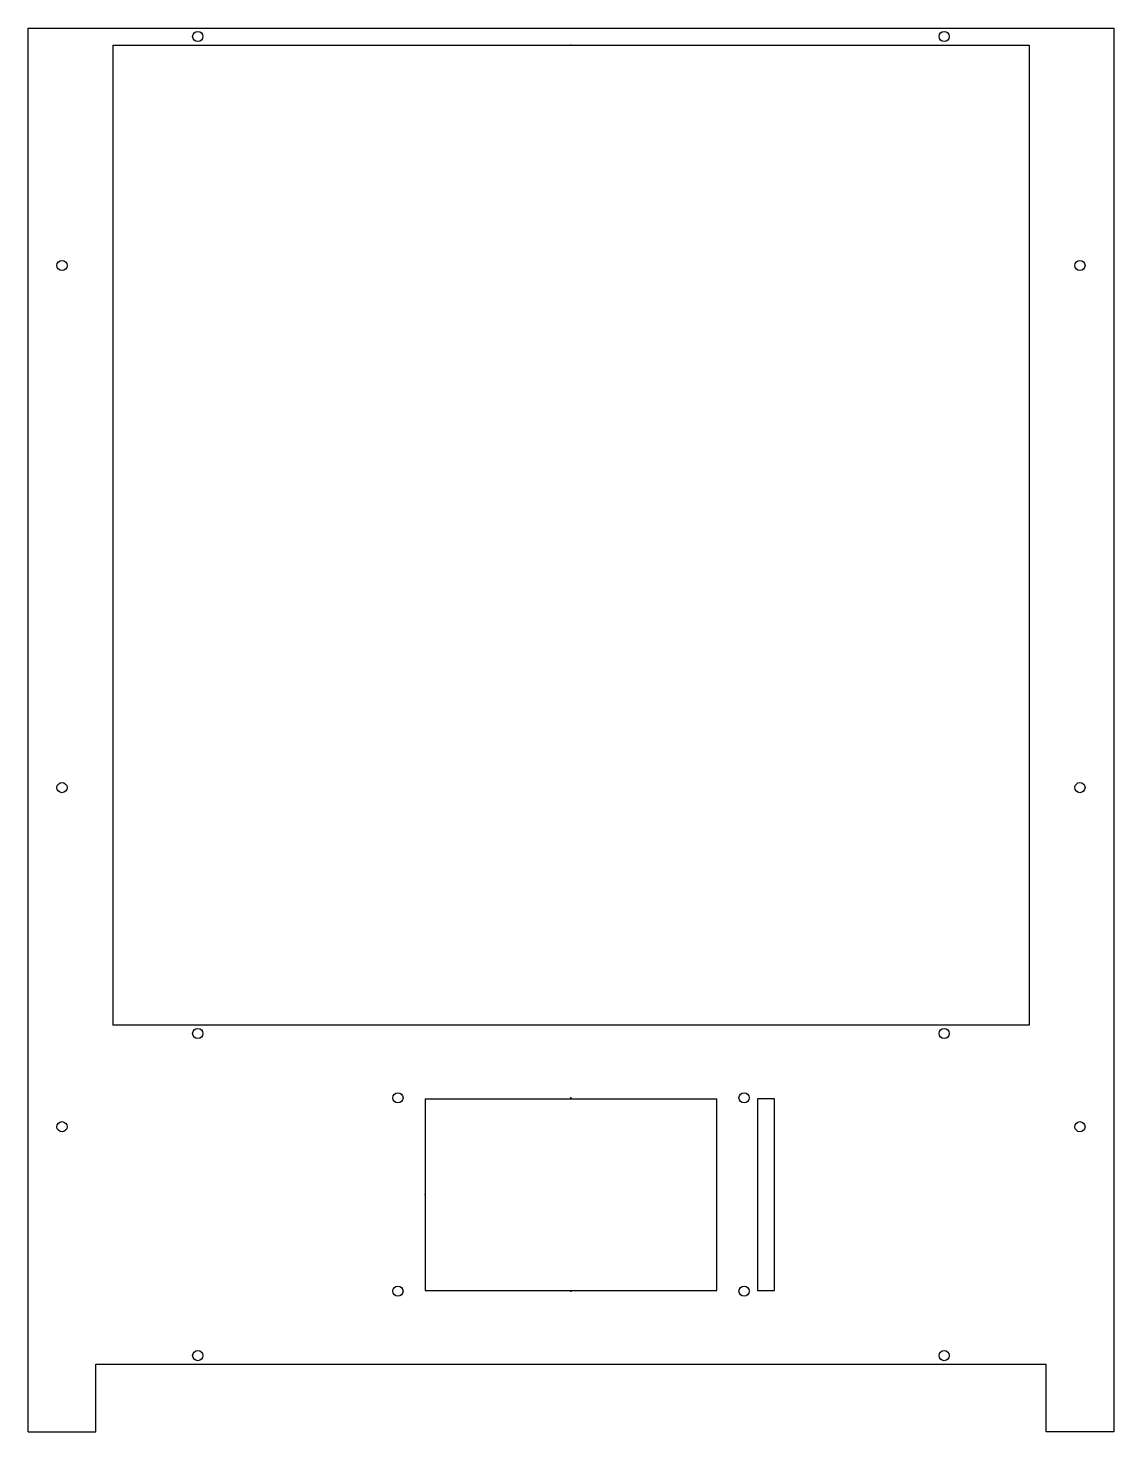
# Model space of a CAD drawing. Header units: millimetres. Extents: x -299 to 21, y -326 to 88.
import ezdxf

# ---------------------------------------------------------------- set-up
doc = ezdxf.new("R2010")
doc.units = ezdxf.units.MM
doc.header["$PDSIZE"] = -1

msp = doc.modelspace()

# ---------------------------------------------------------------- linework, layer by layer
at = {"color": 7, "linetype": 'Continuous'}
for p, q in [((-298.51, 87.82), (21.49, 87.82)), ((-298.51, -326.18), (-298.51, 87.82)), ((21.49, 87.82), (21.49, -326.18)), ((-273.51, 82.82), (-3.51, 82.82)), ((-273.51, 82.82), (-273.51, -206.18)), ((-3.51, 82.82), (-3.51, -206.18)), ((-3.51, -206.18), (-273.51, -206.18)), ((-181.51, -227.93), (-181.51, -284.43)), ((-181.51, -227.93), (-95.51, -227.93)), ((-95.51, -284.43), (-95.51, -227.93)), ((-83.51, -227.93), (-83.51, -284.43)), ((-78.51, -227.93), (-83.51, -227.93)), ((-78.51, -284.43), (-78.51, -227.93)), ((-181.51, -284.43), (-95.51, -284.43)), ((-83.51, -284.43), (-78.51, -284.43)), ((-278.51, -326.18), (-278.51, -306.18)), ((-278.51, -306.18), (1.49, -306.18)), ((1.49, -326.18), (1.49, -306.18)), ((-298.51, -326.18), (-278.51, -326.18)), ((21.49, -326.18), (1.49, -326.18))]:
    msp.add_line(p, q, dxfattribs=at)
for centre in [(-248.51, 85.32), (-28.51, 85.32), (-288.51, 17.82), (11.49, 17.82), (-288.51, -136.18), (11.49, -136.18), (-248.51, -208.68), (-28.51, -208.68), (-189.51, -227.68), (-87.51, -227.68), (-288.51, -236.18), (11.49, -236.18), (-189.51, -284.68), (-87.51, -284.68), (-248.51, -303.68), (-28.51, -303.68)]:
    msp.add_circle(centre, 1.5, dxfattribs=at)
for p in [(-138.51, 82.82), (-138.51, -227.68), (-138.51, -227.93), (-181.51, -256.18), (-138.51, -284.68)]:
    msp.add_point(p, dxfattribs=at)

doc.saveas('drawing.dxf')
